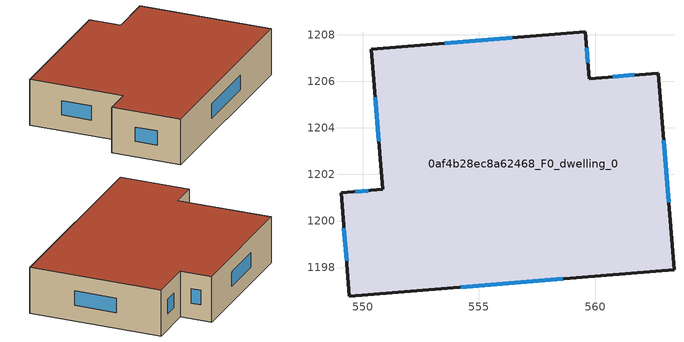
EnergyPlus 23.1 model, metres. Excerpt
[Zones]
0af4b28ec8a62468_F0_dwelling_0
 floor ground (EU_floor_Construction): 562.7,1206.36 563.39,1197.9 549.43,1196.77 549.07,1201.21 550.87,1201.36 550.38,1207.38 559.58,1208.13 559.74,1206.12 z0
 wall outside (EU_wall_Construction): 549.43,1196.77 563.39,1197.9 562.7,1206.36 559.74,1206.12 559.58,1208.13 550.38,1207.38 550.87,1201.36 549.07,1201.21 549.43,1196.77 z0:3
 window (EU_Window_Construction): 554.21,1197.16 558.61,1197.51 / 549.19,1199.69 549.31,1198.29 / 550.25,1201.31 549.69,1201.26 / 550.55,1205.32 550.7,1203.42 / 556.43,1207.88 553.53,1207.64 / 559.69,1206.81 559.64,1207.44 / 561.69,1206.28 560.76,1206.2 / 563.15,1200.8 562.94,1203.47 z1.03:1.97
 roof outside (EU_roof_Construction): 563.39,1197.9 562.7,1206.36 559.74,1206.12 559.58,1208.13 550.38,1207.38 550.87,1201.36 549.07,1201.21 549.43,1196.77 z3
[Building]
EU S2 Campaign: North Axis=0; Terrain=City; Solar Distribution=FullExterior
[Site:Location]
Cape.Town.Intl.AP: Latitude=-33.965; Longitude=18.602; Time Zone=2; Elevation=46
[SizingPeriod:WeatherFileDays]
AnnualSizingPeriod: Begin Month=1; Begin Day of Month=1; End Month=12; End Day of Month=31; Day of Week for Start Day=Monday; Use Weather File Daylight Saving Period=No; Use Weather File Rain and Snow Indicators=No
[MATERIAL]
EU_InternalMass_Material: Roughness=MediumRough; Thickness=0.1; Conductivity=1; Density=1800; Specific Heat=900; Thermal Absorptance=0.9; Solar Absorptance=0.7; Visible Absorptance=0.7
[MATERIAL:NOMASS] Roughness=MediumRough; Thermal Absorptance=0.9; Solar Absorptance=0.7; Visible Absorptance=0.7
Name | Thermal Resistance
EU_wall_NoMass | 0.493876
EU_roof_NoMass | 0.449382
EU_floor_NoMass | 1.25
[WINDOWMATERIAL:SIMPLEGLAZINGSYSTEM]
EU_Window_SimpleGlazing: UFactor=4.4; Solar Heat Gain Coefficient=0.85; Visible Transmittance=0.85
[CONSTRUCTION]
EU_wall_Construction: EU_wall_NoMass
EU_roof_Construction: EU_roof_NoMass
EU_floor_Construction: EU_floor_NoMass
EU_Window_Construction: EU_Window_SimpleGlazing
EU_InternalMass_Construction: EU_InternalMass_Material
[ZONE]
0af4b28ec8a62468_F0_dwelling_0: Type=1; Multiplier=1; Ceiling Height=autocalculate; Volume=390.582; Floor Area=autocalculate; Part of Total Floor Area=Yes
[INTERNALMASS]
0af4b28ec8a62468_F0_dwelling_0_EU_InternalMass: Construction=EU_InternalMass_Construction; Zone or ZoneList=0af4b28ec8a62468_F0_dwelling_0; Surface Area=130.194
[OTHEREQUIPMENT]
EU_Step8_InternalGain_0af4b28ec8a62468_F0_dwelling_0_f000: Fuel Type=Electricity; Zone or ZoneList or Space or SpaceList=0af4b28ec8a62468_F0_dwelling_0; Schedule=EU_Step8_GainSchedule_0af4b28ec8a62468_F0_dwelling_0_f000; Design Level Calculation Method=Watts/Area; Power per Zone Floor Area=1; Fraction Latent=0; Fraction Radiant=0; Fraction Lost=0; Carbon Dioxide Generation Rate=0; EndUse Subcategory=EU_Step8_InternalGains
[ZONEVENTILATION:DESIGNFLOWRATE]
EU_ConstantAir_0af4b28ec8a62468_F0_dwelling_0: Zone or ZoneList or Space or SpaceList=0af4b28ec8a62468_F0_dwelling_0; Schedule=EU_AlwaysOn; Design Flow Rate Calculation Method=AirChanges/Hour; Air Changes per Hour=0.64; Ventilation Type=Natural; Fan Pressure Rise=0; Fan Total Efficiency=1; Constant Term Coefficient=1; Temperature Term Coefficient=0; Velocity Term Coefficient=0; Velocity Squared Term Coefficient=0; Minimum Indoor Temperature=-100; Maximum Indoor Temperature=100; Delta Temperature=-100; Minimum Outdoor Temperature=-100; Maximum Outdoor Temperature=100; Maximum Wind Speed=40
[HVACTEMPLATE:THERMOSTAT]
EU_HeatOnly_0af4b28ec8a62468_F0_dwelling_0: Constant Heating Setpoint=20; Constant Cooling Setpoint=50
[HVACTEMPLATE:ZONE:IDEALLOADSAIRSYSTEM]
0af4b28ec8a62468_F0_dwelling_0: Template Thermostat=EU_HeatOnly_0af4b28ec8a62468_F0_dwelling_0; System Availability Schedule=EU_AlwaysOn; Maximum Heating Supply Air Temperature=50; Minimum Cooling Supply Air Temperature=13; Maximum Heating Supply Air Humidity Ratio=0.0156; Minimum Cooling Supply Air Humidity Ratio=0.0077; Heating Limit=NoLimit; Cooling Limit=NoLimit; Heating Availability Schedule=EU_AlwaysOn; Cooling Availability Schedule=EU_CoolingOff; Dehumidification Control Type=ConstantSensibleHeatRatio; Cooling Sensible Heat Ratio=0.7; Dehumidification Setpoint=60; Humidification Control Type=None; Humidification Setpoint=30; Outdoor Air Method=None; Outdoor Air Flow Rate per Person=0.00944; Outdoor Air Flow Rate per Zone Floor Area=0; Outdoor Air Flow Rate per Zone=0; Demand Controlled Ventilation Type=None; Outdoor Air Economizer Type=NoEconomizer; Heat Recovery Type=None; Sensible Heat Recovery Effectiveness=0.7; Latent Heat Recovery Effectiveness=0.65
[SIZING:ZONE]
0af4b28ec8a62468_F0_dwelling_0: Zone Cooling Design Supply Air Temperature Input Method=SupplyAirTemperature; Zone Cooling Design Supply Air Temperature=13; Zone Heating Design Supply Air Temperature Input Method=SupplyAirTemperature; Zone Heating Design Supply Air Temperature=50; Zone Cooling Design Supply Air Humidity Ratio=0.008; Zone Heating Design Supply Air Humidity Ratio=0.008; Cooling Design Air Flow Method=DesignDay; Cooling Design Air Flow Rate=0; Cooling Minimum Air Flow per Zone Floor Area=0.000762; Cooling Minimum Air Flow=0; Cooling Minimum Air Flow Fraction=0.2; Heating Design Air Flow Method=DesignDay; Heating Design Air Flow Rate=0; Heating Maximum Air Flow per Zone Floor Area=0.002032; Heating Maximum Air Flow=0.141576; Heating Maximum Air Flow Fraction=0.3; Account for Dedicated Outdoor Air System=No; Dedicated Outdoor Air System Control Strategy=NeutralSupplyAir; Dedicated Outdoor Air Low Setpoint Temperature for Design=autosize; Dedicated Outdoor Air High Setpoint Temperature for Design=autosize; Zone Load Sizing Method=Sensible Load Only No Latent Load; Zone Latent Cooling Design Supply Air Humidity Ratio Input Method=HumidityRatioDifference; Zone Cooling Design Supply Air Humidity Ratio Difference=0.005; Zone Latent Heating Design Supply Air Humidity Ratio Input Method=HumidityRatioDifference; Zone Humidification Design Supply Air Humidity Ratio Difference=0.005
[SCHEDULE:CONSTANT]
Name | Hourly Value
EU_AlwaysOn | 1
EU_CoolingOff | 0
[SCHEDULE:FILE]
EU_Step8_GainSchedule_0af4b28ec8a62468_F0_dwelling_0_f000: File=../../schedules/0af4b28ec8a62468/0af4b28ec8a62468_F0_dwelling_0_f000_gain.csv; Column Number=1; Rows to Skip at Top=0; Number of Hours of Data=8760; Column Separator=Comma; Interpolate to Timestep=No; Minutes per Item=60; Adjust Schedule for Daylight Savings=Yes
